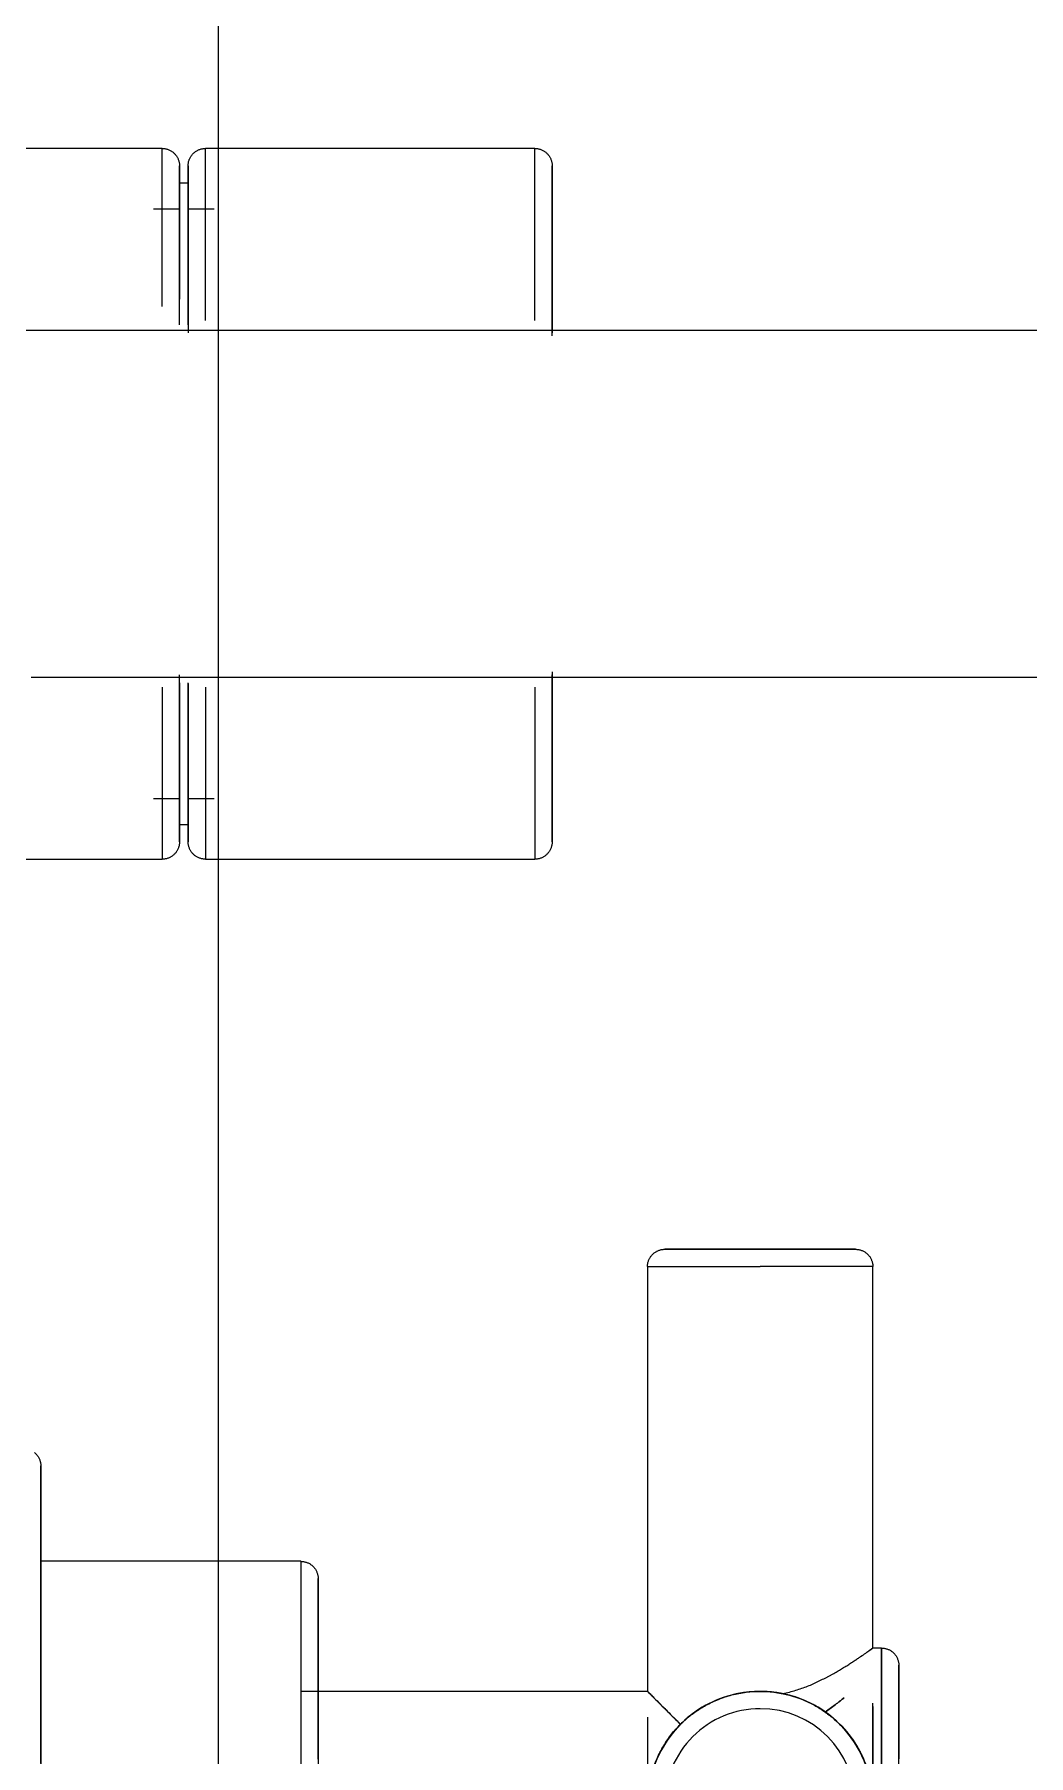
# Model space of a CAD drawing. Header units: millimetres. Extents: x 173236 to 801264, y -94969 to 615039.
# Drawn here: x 636328.7 to 636386.1, y 65586.6 to 65685.8 of the extents above; entities that cross this region are included whole.
import ezdxf

# ---------------------------------------------------------------- set-up
doc = ezdxf.new("R2010")
doc.units = ezdxf.units.MM
doc.header["$MEASUREMENT"] = 0
for name, color, linetype in [('VOX-A-ANNO-GRID-LINE', 254, 'Continuous'), ('VOX-A-ELEV-1-NEAR', 130, 'Continuous'), ('VOX-I- FURN-LAYOUT', 93, 'Continuous')]:
    doc.layers.add(name, color=color, linetype=linetype)

# ---------------------------------------------------------------- blocks, each defined once
blk = doc.blocks.new('dd')
at = {"layer": 'VOX-A-ANNO-GRID-LINE', "transparency": 33554610}
blk.add_line((704415.185, 167519.936), (704415.185, 143590.851), dxfattribs=at)
blk = doc.blocks.new('Shower_columns_15486 - Xref_5A9743C00 - Torture_dwg_H_PIVOT-1495418-First Floor')
for p, q in [((-0.8071, -3.038), (-0.8071, -3.622)), ((0.8071, -3.622), (0.8071, -3.058)), ((-0.4162, -3.622), (-0.8071, -3.622)), ((-0.6693, -3.6024), (-0.6693, -3.6614)), ((0.4484, -3.622), (0.8071, -3.622)), ((0.6693, -3.6614), (0.6693, -3.6024)), ((-0.414, -3.6614), (-0.7677, -3.6614)), ((-0.7283, -3.6614), (-0.7283, -3.6811)), ((-0.7283, -3.6614), (-0.4115, -3.6614)), ((-0.6693, -3.6614), (-0.4068, -3.6614)), ((-0.4068, -3.6614), (-0.6693, -3.6614)), ((0.4068, -3.6614), (0.6693, -3.6614)), ((0.4068, -3.6614), (0.6693, -3.6614)), ((0.4115, -3.6614), (0.7283, -3.6614)), ((0.414, -3.6614), (0.7677, -3.6614)), ((0.7283, -3.6811), (0.7283, -3.6614)), ((-0.7677, -3.6811), (-0.414, -3.6811)), ((-0.4115, -3.6811), (-0.7283, -3.6811)), ((-0.6693, -3.6811), (-0.6693, -3.7402)), ((-0.6693, -3.6811), (-0.4068, -3.6811)), ((-0.6693, -3.6811), (-0.4068, -3.6811)), ((0.6693, -3.6811), (0.4068, -3.6811)), ((0.4068, -3.6811), (0.6693, -3.6811)), ((0.4115, -3.6811), (0.7283, -3.6811)), ((0.414, -3.6811), (0.7677, -3.6811)), ((0.6693, -3.7402), (0.6693, -3.6811)), ((-0.8071, -3.7205), (-0.8071, -4.4685)), ((-0.4162, -3.7205), (-0.8071, -3.7205)), ((0.4162, -3.7205), (0.8071, -3.7205)), ((0.8071, -4.4685), (0.8071, -3.7205)), ((-0.4162, -4.4685), (-0.8071, -4.4685)), ((0.416, -4.4685), (0.8071, -4.4685)), ((-0.414, -4.5079), (-0.7677, -4.5079)), ((0.4138, -4.5079), (0.7677, -4.5079))]:
    blk.add_line(p, q)
at = {"flags": 128}
for points in [[(-0.7677, -3.6614), (-0.7693, -3.6614), (-0.7709, -3.6613), (-0.7724, -3.6611), (-0.774, -3.6609), (-0.7755, -3.6606), (-0.7771, -3.6603), (-0.7786, -3.6599), (-0.7801, -3.6594), (-0.7816, -3.6589), (-0.783, -3.6583), (-0.7845, -3.6577), (-0.7859, -3.657), (-0.7873, -3.6562), (-0.7886, -3.6554), (-0.7899, -3.6545), (-0.7912, -3.6536), (-0.7925, -3.6527), (-0.7937, -3.6516), (-0.7948, -3.6506), (-0.796, -3.6495), (-0.797, -3.6483), (-0.7981, -3.6471), (-0.799, -3.6459), (-0.8, -3.6446), (-0.8008, -3.6433), (-0.8017, -3.642), (-0.8024, -3.6406), (-0.8032, -3.6392), (-0.8038, -3.6378), (-0.8044, -3.6363), (-0.805, -3.6348), (-0.8054, -3.6333), (-0.8059, -3.6318), (-0.8062, -3.6303), (-0.8065, -3.6287), (-0.8068, -3.6272), (-0.8069, -3.6256), (-0.807, -3.624), (-0.8071, -3.6225), (-0.8071, -3.622)], [(0.8071, -3.622), (0.8071, -3.6236), (0.807, -3.6252), (0.8068, -3.6268), (0.8066, -3.6283), (0.8063, -3.6299), (0.806, -3.6314), (0.8056, -3.6329), (0.8051, -3.6344), (0.8046, -3.6359), (0.804, -3.6374), (0.8033, -3.6388), (0.8026, -3.6402), (0.8019, -3.6416), (0.8011, -3.643), (0.8002, -3.6443), (0.7993, -3.6456), (0.7983, -3.6468), (0.7973, -3.648), (0.7963, -3.6492), (0.7951, -3.6503), (0.794, -3.6514), (0.7928, -3.6524), (0.7916, -3.6534), (0.7903, -3.6543), (0.789, -3.6552), (0.7876, -3.656), (0.7863, -3.6568), (0.7849, -3.6575), (0.7834, -3.6581), (0.782, -3.6587), (0.7805, -3.6593), (0.779, -3.6598), (0.7775, -3.6602), (0.776, -3.6605), (0.7744, -3.6608), (0.7729, -3.6611), (0.7713, -3.6613), (0.7697, -3.6614), (0.7681, -3.6614), (0.7677, -3.6614)], [(-0.4078, -3.6614), (-0.4335, -3.6614), (-0.4585, -3.6614), (-0.4827, -3.6614), (-0.5062, -3.6614), (-0.5289, -3.6614), (-0.5507, -3.6614), (-0.5717, -3.6614), (-0.5917, -3.6614), (-0.6108, -3.6614), (-0.6289, -3.6614), (-0.646, -3.6614), (-0.6621, -3.6614), (-0.6771, -3.6614), (-0.691, -3.6614), (-0.7038, -3.6614), (-0.7155, -3.6614), (-0.7261, -3.6614), (-0.7355, -3.6614), (-0.7437, -3.6614), (-0.7507, -3.6614), (-0.7565, -3.6614), (-0.7612, -3.6614), (-0.7646, -3.6614), (-0.7667, -3.6614), (-0.7677, -3.6614)], [(-0.7677, -3.6614), (-0.7671, -3.6614), (-0.7653, -3.6614), (-0.7622, -3.6614), (-0.7579, -3.6614), (-0.7524, -3.6614), (-0.7457, -3.6614), (-0.7378, -3.6614), (-0.7287, -3.6614), (-0.7185, -3.6614), (-0.7071, -3.6614), (-0.6946, -3.6614), (-0.681, -3.6614), (-0.6662, -3.6614), (-0.6505, -3.6614), (-0.6336, -3.6614), (-0.6158, -3.6614), (-0.597, -3.6614), (-0.5772, -3.6614), (-0.5565, -3.6614), (-0.5349, -3.6614), (-0.5124, -3.6614), (-0.4892, -3.6614), (-0.4651, -3.6614), (-0.4403, -3.6614), (-0.4148, -3.6614), (-0.3886, -3.6614)], [(0.4078, -3.6614), (0.4335, -3.6614), (0.4585, -3.6614), (0.4827, -3.6614), (0.5062, -3.6614), (0.5289, -3.6614), (0.5507, -3.6614), (0.5717, -3.6614), (0.5917, -3.6614), (0.6108, -3.6614), (0.6289, -3.6614), (0.646, -3.6614), (0.6621, -3.6614), (0.6771, -3.6614), (0.691, -3.6614), (0.7038, -3.6614), (0.7155, -3.6614), (0.7261, -3.6614), (0.7355, -3.6614), (0.7437, -3.6614), (0.7507, -3.6614), (0.7565, -3.6614), (0.7612, -3.6614), (0.7646, -3.6614), (0.7667, -3.6614), (0.7677, -3.6614)], [(0.7677, -3.6614), (0.7671, -3.6614), (0.7653, -3.6614), (0.7622, -3.6614), (0.7579, -3.6614), (0.7524, -3.6614), (0.7457, -3.6614), (0.7378, -3.6614), (0.7287, -3.6614), (0.7185, -3.6614), (0.7071, -3.6614), (0.6946, -3.6614), (0.681, -3.6614), (0.6662, -3.6614), (0.6505, -3.6614), (0.6336, -3.6614), (0.6158, -3.6614), (0.597, -3.6614), (0.5772, -3.6614), (0.5565, -3.6614), (0.5349, -3.6614), (0.5124, -3.6614), (0.4892, -3.6614), (0.4651, -3.6614)], [(-0.8071, -3.7205), (-0.8071, -3.7189), (-0.807, -3.7173), (-0.8068, -3.7158), (-0.8066, -3.7142), (-0.8063, -3.7127), (-0.806, -3.7111), (-0.8056, -3.7096), (-0.8051, -3.7081), (-0.8046, -3.7066), (-0.804, -3.7051), (-0.8033, -3.7037), (-0.8026, -3.7023), (-0.8019, -3.7009), (-0.8011, -3.6996), (-0.8002, -3.6982), (-0.7993, -3.697), (-0.7983, -3.6957), (-0.7973, -3.6945), (-0.7963, -3.6933), (-0.7951, -3.6922), (-0.794, -3.6912), (-0.7928, -3.6901), (-0.7916, -3.6891), (-0.7903, -3.6882), (-0.789, -3.6873), (-0.7876, -3.6865), (-0.7863, -3.6857), (-0.7849, -3.685), (-0.7834, -3.6844), (-0.782, -3.6838), (-0.7805, -3.6832), (-0.779, -3.6828), (-0.7775, -3.6823), (-0.776, -3.682), (-0.7744, -3.6817), (-0.7729, -3.6814), (-0.7713, -3.6813), (-0.7697, -3.6812), (-0.7681, -3.6811), (-0.7677, -3.6811)], [(-0.4078, -3.6811), (-0.4335, -3.6811), (-0.4585, -3.6811), (-0.4827, -3.6811), (-0.5062, -3.6811), (-0.5289, -3.6811), (-0.5507, -3.6811), (-0.5717, -3.6811), (-0.5917, -3.6811), (-0.6108, -3.6811), (-0.6289, -3.6811), (-0.646, -3.6811), (-0.6621, -3.6811), (-0.6771, -3.6811), (-0.691, -3.6811), (-0.7038, -3.6811), (-0.7155, -3.6811), (-0.7261, -3.6811), (-0.7355, -3.6811), (-0.7437, -3.6811), (-0.7507, -3.6811), (-0.7565, -3.6811), (-0.7612, -3.6811), (-0.7646, -3.6811), (-0.7667, -3.6811), (-0.7677, -3.6811)], [(-0.7677, -3.6811), (-0.7671, -3.6811), (-0.7653, -3.6811), (-0.7622, -3.6811), (-0.7579, -3.6811), (-0.7524, -3.6811), (-0.7457, -3.6811), (-0.7378, -3.6811), (-0.7287, -3.6811), (-0.7185, -3.6811), (-0.7071, -3.6811), (-0.6946, -3.6811), (-0.681, -3.6811), (-0.6662, -3.6811), (-0.6505, -3.6811), (-0.6336, -3.6811), (-0.6158, -3.6811), (-0.597, -3.6811), (-0.5772, -3.6811), (-0.5565, -3.6811), (-0.5349, -3.6811), (-0.5124, -3.6811), (-0.4892, -3.6811), (-0.4651, -3.6811)], [(0.7677, -3.6811), (0.7671, -3.6811), (0.7653, -3.6811), (0.7622, -3.6811), (0.7579, -3.6811), (0.7524, -3.6811), (0.7457, -3.6811), (0.7378, -3.6811), (0.7287, -3.6811), (0.7185, -3.6811), (0.7071, -3.6811), (0.6946, -3.6811), (0.681, -3.6811), (0.6662, -3.6811), (0.6505, -3.6811), (0.6336, -3.6811), (0.6158, -3.6811), (0.597, -3.6811), (0.5772, -3.6811), (0.5565, -3.6811), (0.5349, -3.6811), (0.5124, -3.6811), (0.4892, -3.6811), (0.4651, -3.6811), (0.4403, -3.6811), (0.4148, -3.6811), (0.3886, -3.6811)], [(0.4078, -3.6811), (0.4335, -3.6811), (0.4585, -3.6811), (0.4827, -3.6811), (0.5062, -3.6811), (0.5289, -3.6811), (0.5507, -3.6811), (0.5717, -3.6811), (0.5917, -3.6811), (0.6108, -3.6811), (0.6289, -3.6811), (0.646, -3.6811), (0.6621, -3.6811), (0.6771, -3.6811), (0.691, -3.6811), (0.7038, -3.6811), (0.7155, -3.6811), (0.7261, -3.6811), (0.7355, -3.6811), (0.7437, -3.6811), (0.7507, -3.6811), (0.7565, -3.6811), (0.7612, -3.6811), (0.7646, -3.6811), (0.7667, -3.6811), (0.7677, -3.6811)], [(0.7677, -3.6811), (0.7693, -3.6811), (0.7709, -3.6812), (0.7724, -3.6814), (0.774, -3.6816), (0.7755, -3.6819), (0.7771, -3.6822), (0.7786, -3.6826), (0.7801, -3.6831), (0.7816, -3.6836), (0.783, -3.6842), (0.7845, -3.6849), (0.7859, -3.6856), (0.7873, -3.6863), (0.7886, -3.6871), (0.7899, -3.688), (0.7912, -3.6889), (0.7925, -3.6899), (0.7937, -3.6909), (0.7948, -3.6919), (0.796, -3.693), (0.797, -3.6942), (0.7981, -3.6954), (0.799, -3.6966), (0.8, -3.6979), (0.8008, -3.6992), (0.8017, -3.7005), (0.8024, -3.7019), (0.8032, -3.7033), (0.8038, -3.7048), (0.8044, -3.7062), (0.805, -3.7077), (0.8054, -3.7092), (0.8059, -3.7107), (0.8062, -3.7122), (0.8065, -3.7138), (0.8068, -3.7153), (0.8069, -3.7169), (0.807, -3.7185), (0.8071, -3.72), (0.8071, -3.7205)], [(-0.7677, -4.5079), (-0.7693, -4.5078), (-0.7709, -4.5077), (-0.7724, -4.5076), (-0.774, -4.5074), (-0.7755, -4.5071), (-0.7771, -4.5067), (-0.7786, -4.5063), (-0.7801, -4.5059), (-0.7816, -4.5054), (-0.783, -4.5048), (-0.7845, -4.5041), (-0.7859, -4.5034), (-0.7873, -4.5027), (-0.7886, -4.5019), (-0.7899, -4.501), (-0.7912, -4.5001), (-0.7925, -4.4991), (-0.7937, -4.4981), (-0.7948, -4.497), (-0.796, -4.4959), (-0.797, -4.4948), (-0.7981, -4.4936), (-0.799, -4.4924), (-0.8, -4.4911), (-0.8008, -4.4898), (-0.8017, -4.4884), (-0.8024, -4.4871), (-0.8032, -4.4857), (-0.8038, -4.4842), (-0.8044, -4.4828), (-0.805, -4.4813), (-0.8054, -4.4798), (-0.8059, -4.4783), (-0.8062, -4.4767), (-0.8065, -4.4752), (-0.8068, -4.4736), (-0.8069, -4.4721), (-0.807, -4.4705), (-0.8071, -4.4689), (-0.8071, -4.4685)], [(0.8071, -4.4685), (0.8071, -4.4701), (0.807, -4.4717), (0.8068, -4.4732), (0.8066, -4.4748), (0.8063, -4.4763), (0.806, -4.4779), (0.8056, -4.4794), (0.8051, -4.4809), (0.8046, -4.4824), (0.804, -4.4838), (0.8033, -4.4853), (0.8026, -4.4867), (0.8019, -4.4881), (0.8011, -4.4894), (0.8002, -4.4907), (0.7993, -4.492), (0.7983, -4.4933), (0.7973, -4.4945), (0.7963, -4.4956), (0.7951, -4.4967), (0.794, -4.4978), (0.7928, -4.4988), (0.7916, -4.4998), (0.7903, -4.5008), (0.789, -4.5016), (0.7876, -4.5025), (0.7863, -4.5032), (0.7849, -4.5039), (0.7834, -4.5046), (0.782, -4.5052), (0.7805, -4.5057), (0.779, -4.5062), (0.7775, -4.5066), (0.776, -4.507), (0.7744, -4.5073), (0.7729, -4.5075), (0.7713, -4.5077), (0.7697, -4.5078), (0.7681, -4.5079), (0.7677, -4.5079)], [(-0.3815, -4.5079), (-0.4078, -4.5079), (-0.4335, -4.5079), (-0.4585, -4.5079), (-0.4827, -4.5079), (-0.5062, -4.5079), (-0.5289, -4.5079), (-0.5507, -4.5079), (-0.5717, -4.5079), (-0.5917, -4.5079), (-0.6108, -4.5079), (-0.6289, -4.5079), (-0.646, -4.5079), (-0.6621, -4.5079), (-0.6771, -4.5079), (-0.691, -4.5079), (-0.7038, -4.5079), (-0.7155, -4.5079), (-0.7261, -4.5079), (-0.7355, -4.5079), (-0.7437, -4.5079), (-0.7507, -4.5079), (-0.7565, -4.5079), (-0.7612, -4.5079), (-0.7646, -4.5079), (-0.7667, -4.5079), (-0.7677, -4.5079)], [(-0.7677, -4.5079), (-0.7671, -4.5079), (-0.7653, -4.5079), (-0.7622, -4.5079), (-0.7579, -4.5079), (-0.7524, -4.5079), (-0.7457, -4.5079), (-0.7378, -4.5079), (-0.7287, -4.5079), (-0.7185, -4.5079), (-0.7071, -4.5079), (-0.6946, -4.5079), (-0.681, -4.5079), (-0.6662, -4.5079), (-0.6505, -4.5079), (-0.6336, -4.5079), (-0.6158, -4.5079), (-0.597, -4.5079), (-0.5772, -4.5079), (-0.5565, -4.5079), (-0.5349, -4.5079), (-0.5124, -4.5079), (-0.4892, -4.5079), (-0.4651, -4.5079), (-0.4403, -4.5079), (-0.4148, -4.5079), (-0.3886, -4.5079)], [(0.3815, -4.5079), (0.4078, -4.5079), (0.4335, -4.5079), (0.4585, -4.5079), (0.4827, -4.5079), (0.5062, -4.5079), (0.5289, -4.5079), (0.5507, -4.5079), (0.5717, -4.5079), (0.5917, -4.5079), (0.6108, -4.5079), (0.6289, -4.5079), (0.646, -4.5079), (0.6621, -4.5079), (0.6771, -4.5079), (0.691, -4.5079), (0.7038, -4.5079), (0.7155, -4.5079), (0.7261, -4.5079), (0.7355, -4.5079), (0.7437, -4.5079), (0.7507, -4.5079), (0.7565, -4.5079), (0.7612, -4.5079), (0.7646, -4.5079), (0.7667, -4.5079), (0.7677, -4.5079)], [(0.7677, -4.5079), (0.7671, -4.5079), (0.7653, -4.5079), (0.7622, -4.5079), (0.7579, -4.5079), (0.7524, -4.5079), (0.7457, -4.5079), (0.7378, -4.5079), (0.7287, -4.5079), (0.7185, -4.5079), (0.7071, -4.5079), (0.6946, -4.5079), (0.681, -4.5079), (0.6662, -4.5079), (0.6505, -4.5079), (0.6336, -4.5079), (0.6158, -4.5079), (0.597, -4.5079), (0.5772, -4.5079), (0.5565, -4.5079), (0.5349, -4.5079), (0.5124, -4.5079), (0.4892, -4.5079), (0.4651, -4.5079), (0.4403, -4.5079), (0.4148, -4.5079), (0.3886, -4.5079)]]:
    blk.add_lwpolyline(points, dxfattribs=at)
blk = doc.blocks.new('Shower_columns_15486 - Xref_5A9743C00 - Torture_dwg_J_VALVE LEFT-1495422-First Floor')
for p, q in [((0.5512, -3.3465), (-0.1383, -3.3465)), ((0.7677, -3.3465), (0, -3.3465)), ((0.7677, -3.3465), (0.5429, -3.3465)), ((0.5512, -3.937), (0.5512, -3.3465)), ((0.5512, -3.937), (0, -3.937)), ((0.2559, -4.7244), (0.2559, -3.937)), ((0.5118, -3.9764), (0, -3.9764)), ((0.1603, -3.9764), (0.2559, -3.9764)), ((0.5118, -3.9764), (0.2699, -3.9764)), ((0.1969, -4.7244), (0, -4.7244)), ((1.2205, -4.7244), (0.2559, -4.7244)), ((1.2205, -4.7244), (1.2205, -4.9803)), ((1.2598, -4.9803), (1.2598, -4.7638)), ((1.2598, -4.9803), (1.2598, -4.7638)), ((1.2205, -5.2362), (1.2205, -4.9803)), ((1.2598, -4.9803), (1.2598, -5.1678)), ((1.2598, -4.9803), (1.2598, -5.1678)), ((0, -5.2362), (0.229, -5.2362)), ((0.2088, -5.2362), (0, -5.2362)), ((0, -5.2362), (0.2088, -5.2362)), ((0.3543, -5.2362), (1.2205, -5.2362)), ((0.3543, -5.2559), (0.3543, -5.2362)), ((0.3543, -5.2559), (0, -5.2559)), ((0, -5.2559), (0.3543, -5.2559)), ((0, -5.2953), (0.315, -5.2953)), ((0, -5.2953), (0.315, -5.2953))]:
    blk.add_line(p, q)
at = {"flags": 128}
for points in [[(0.7983, -3.3318), (0.7973, -3.333), (0.7963, -3.3342), (0.7951, -3.3353), (0.794, -3.3364), (0.7928, -3.3374), (0.7916, -3.3384), (0.7903, -3.3393), (0.789, -3.3402), (0.7876, -3.341), (0.7863, -3.3418), (0.7849, -3.3425), (0.7834, -3.3432), (0.782, -3.3438), (0.7805, -3.3443), (0.779, -3.3448), (0.7775, -3.3452), (0.776, -3.3456), (0.7744, -3.3459), (0.7729, -3.3461), (0.7713, -3.3463), (0.7697, -3.3464), (0.7681, -3.3465), (0.7677, -3.3465)], [(0.0919, -3.3465), (0.1223, -3.3465), (0.1525, -3.3465), (0.1825, -3.3465), (0.2122, -3.3465), (0.2415, -3.3465), (0.2704, -3.3465), (0.299, -3.3465), (0.327, -3.3465), (0.3545, -3.3465), (0.3815, -3.3465), (0.4078, -3.3465), (0.4335, -3.3465), (0.4585, -3.3465), (0.4827, -3.3465), (0.5062, -3.3465), (0.5289, -3.3465), (0.5507, -3.3465), (0.5717, -3.3465), (0.5917, -3.3465), (0.6108, -3.3465), (0.6289, -3.3465), (0.646, -3.3465), (0.6621, -3.3465), (0.6771, -3.3465), (0.691, -3.3465), (0.7038, -3.3465), (0.7155, -3.3465), (0.7261, -3.3465), (0.7355, -3.3465), (0.7437, -3.3465), (0.7507, -3.3465), (0.7565, -3.3465), (0.7612, -3.3465), (0.7646, -3.3465), (0.7667, -3.3465), (0.7677, -3.3465)], [(0.7677, -3.3465), (0.7671, -3.3465), (0.7653, -3.3465), (0.7622, -3.3465), (0.7579, -3.3465), (0.7524, -3.3465), (0.7457, -3.3465), (0.7378, -3.3465), (0.7287, -3.3465), (0.7185, -3.3465), (0.7071, -3.3465), (0.6946, -3.3465), (0.681, -3.3465), (0.6662, -3.3465), (0.6505, -3.3465), (0.6336, -3.3465), (0.6158, -3.3465), (0.597, -3.3465), (0.5772, -3.3465), (0.5565, -3.3465), (0.5349, -3.3465), (0.5124, -3.3465)], [(0.5512, -3.937), (0.5511, -3.9386), (0.5511, -3.9402), (0.5509, -3.9417), (0.5507, -3.9433), (0.5504, -3.9448), (0.5501, -3.9464), (0.5496, -3.9479), (0.5492, -3.9494), (0.5487, -3.9509), (0.5481, -3.9523), (0.5474, -3.9538), (0.5467, -3.9552), (0.546, -3.9566), (0.5452, -3.9579), (0.5443, -3.9592), (0.5434, -3.9605), (0.5424, -3.9618), (0.5414, -3.963), (0.5403, -3.9641), (0.5392, -3.9653), (0.5381, -3.9663), (0.5369, -3.9674), (0.5357, -3.9683), (0.5344, -3.9693), (0.5331, -3.9701), (0.5317, -3.971), (0.5304, -3.9717), (0.529, -3.9724), (0.5275, -3.9731), (0.5261, -3.9737), (0.5246, -3.9742), (0.5231, -3.9747), (0.5216, -3.9751), (0.52, -3.9755), (0.5185, -3.9758), (0.5169, -3.976), (0.5154, -3.9762), (0.5138, -3.9763), (0.5122, -3.9764), (0.5118, -3.9764)], [(0.1017, -3.9764), (0.1217, -3.9764), (0.1414, -3.9764), (0.161, -3.9764), (0.1803, -3.9764), (0.1993, -3.9764), (0.218, -3.9764), (0.2363, -3.9764), (0.2543, -3.9764), (0.2719, -3.9764), (0.289, -3.9764), (0.3057, -3.9764), (0.3218, -3.9764), (0.3375, -3.9764), (0.3526, -3.9764), (0.3672, -3.9764), (0.3811, -3.9764), (0.3945, -3.9764), (0.4072, -3.9764), (0.4193, -3.9764), (0.4307, -3.9764), (0.4414, -3.9764), (0.4514, -3.9764), (0.4607, -3.9764), (0.4692, -3.9764), (0.477, -3.9764), (0.4841, -3.9764), (0.4903, -3.9764), (0.4958, -3.9764), (0.5005, -3.9764), (0.5044, -3.9764), (0.5074, -3.9764), (0.5097, -3.9764), (0.5112, -3.9764), (0.5118, -3.9764)], [(0.5118, -3.9764), (0.5114, -3.9764), (0.5102, -3.9764), (0.5081, -3.9764), (0.5053, -3.9764), (0.5016, -3.9764), (0.4971, -3.9764), (0.4919, -3.9764), (0.4858, -3.9764), (0.479, -3.9764), (0.4714, -3.9764), (0.4631, -3.9764), (0.454, -3.9764), (0.4442, -3.9764), (0.4336, -3.9764), (0.4224, -3.9764), (0.4105, -3.9764), (0.398, -3.9764), (0.3848, -3.9764), (0.371, -3.9764), (0.3566, -3.9764), (0.3416, -3.9764), (0.3261, -3.9764), (0.3101, -3.9764), (0.2935, -3.9764), (0.2765, -3.9764), (0.2591, -3.9764)], [(0.2559, -4.9803), (0.2557, -4.9701), (0.2551, -4.9599), (0.2541, -4.9497), (0.2526, -4.9395), (0.2508, -4.9295), (0.2486, -4.9195), (0.2459, -4.9096), (0.2429, -4.8998), (0.2395, -4.8902), (0.2357, -4.8807), (0.2315, -4.8713), (0.227, -4.8621), (0.2221, -4.8532), (0.2168, -4.8444), (0.2112, -4.8358), (0.2053, -4.8275), (0.199, -4.8194), (0.1924, -4.8116), (0.1855, -4.804), (0.1783, -4.7967), (0.1708, -4.7898), (0.1631, -4.7831), (0.155, -4.7767), (0.1468, -4.7707), (0.1383, -4.765), (0.1295, -4.7596), (0.1206, -4.7546), (0.1115, -4.75), (0.1022, -4.7457)], [(1.2205, -4.7244), (1.222, -4.7244), (1.2236, -4.7245), (1.2252, -4.7247), (1.2267, -4.7249), (1.2283, -4.7252), (1.2298, -4.7255), (1.2314, -4.7259), (1.2329, -4.7264), (1.2343, -4.7269), (1.2358, -4.7275), (1.2372, -4.7282), (1.2387, -4.7289), (1.24, -4.7296), (1.2414, -4.7304), (1.2427, -4.7313), (1.244, -4.7322), (1.2452, -4.7332), (1.2464, -4.7342), (1.2476, -4.7352), (1.2487, -4.7364), (1.2498, -4.7375), (1.2508, -4.7387), (1.2518, -4.7399), (1.2527, -4.7412), (1.2536, -4.7425), (1.2544, -4.7438), (1.2552, -4.7452), (1.2559, -4.7466), (1.2566, -4.7481), (1.2572, -4.7495), (1.2577, -4.751), (1.2582, -4.7525), (1.2586, -4.754), (1.259, -4.7555), (1.2593, -4.7571), (1.2595, -4.7586), (1.2597, -4.7602), (1.2598, -4.7618), (1.2598, -4.7634), (1.2598, -4.7638)], [(1.2598, -4.9803), (1.2598, -4.9717), (1.2598, -4.963), (1.2598, -4.9544), (1.2598, -4.9458), (1.2598, -4.9373), (1.2598, -4.9288), (1.2598, -4.9205), (1.2598, -4.9122), (1.2598, -4.904), (1.2598, -4.896), (1.2598, -4.8881), (1.2598, -4.8803), (1.2598, -4.8727), (1.2598, -4.8653), (1.2598, -4.858), (1.2598, -4.851), (1.2598, -4.8442), (1.2598, -4.8375), (1.2598, -4.8311), (1.2598, -4.825), (1.2598, -4.8191), (1.2598, -4.8134), (1.2598, -4.808), (1.2598, -4.8029), (1.2598, -4.7981), (1.2598, -4.7936), (1.2598, -4.7893), (1.2598, -4.7854), (1.2598, -4.7818), (1.2598, -4.7785), (1.2598, -4.7755), (1.2598, -4.7729), (1.2598, -4.7706), (1.2598, -4.7686), (1.2598, -4.7669), (1.2598, -4.7656), (1.2598, -4.7647), (1.2598, -4.7641), (1.2598, -4.7638)], [(1.2598, -4.7638), (1.2598, -4.764), (1.2598, -4.7645), (1.2598, -4.7653), (1.2598, -4.7665), (1.2598, -4.7681), (1.2598, -4.77), (1.2598, -4.7722), (1.2598, -4.7748), (1.2598, -4.7777), (1.2598, -4.7809), (1.2598, -4.7844), (1.2598, -4.7882), (1.2598, -4.7924), (1.2598, -4.7969), (1.2598, -4.8016), (1.2598, -4.8066), (1.2598, -4.8119), (1.2598, -4.8175), (1.2598, -4.8234), (1.2598, -4.8295), (1.2598, -4.8358), (1.2598, -4.8423), (1.2598, -4.8491), (1.2598, -4.8561), (1.2598, -4.8633), (1.2598, -4.8707), (1.2598, -4.8783), (1.2598, -4.886), (1.2598, -4.8938), (1.2598, -4.9019), (1.2598, -4.91), (1.2598, -4.9182), (1.2598, -4.9266), (1.2598, -4.935), (1.2598, -4.9435), (1.2598, -4.9521), (1.2598, -4.9607), (1.2598, -4.9693), (1.2598, -4.978), (1.2598, -4.9803)], [(0.1065, -5.213), (0.1157, -5.2086), (0.1247, -5.2038), (0.1336, -5.1986), (0.1422, -5.1931), (0.1506, -5.1872), (0.1588, -5.181), (0.1667, -5.1745), (0.1743, -5.1677), (0.1816, -5.1606), (0.1887, -5.1532), (0.1955, -5.1455), (0.2019, -5.1375), (0.208, -5.1293), (0.2138, -5.1209), (0.2193, -5.1122), (0.2244, -5.1034), (0.2291, -5.0943), (0.2335, -5.085), (0.2375, -5.0756), (0.2411, -5.066), (0.2444, -5.0563), (0.2472, -5.0465), (0.2496, -5.0366), (0.2517, -5.0265), (0.2533, -5.0164), (0.2546, -5.0063), (0.2554, -4.9961), (0.2558, -4.9858), (0.2559, -4.9803)], [(1.2598, -4.9803), (1.2598, -4.989), (1.2598, -4.9976), (1.2598, -5.0062), (1.2598, -5.0148), (1.2598, -5.0233), (1.2598, -5.0318), (1.2598, -5.0402), (1.2598, -5.0484), (1.2598, -5.0566), (1.2598, -5.0646), (1.2598, -5.0725), (1.2598, -5.0803), (1.2598, -5.0879), (1.2598, -5.0953), (1.2598, -5.1026), (1.2598, -5.1096), (1.2598, -5.1165), (1.2598, -5.1231), (1.2598, -5.1295), (1.2598, -5.1356), (1.2598, -5.1416), (1.2598, -5.1472), (1.2598, -5.1526), (1.2598, -5.1577), (1.2598, -5.1625), (1.2598, -5.1671), (1.2598, -5.1713), (1.2598, -5.1752), (1.2598, -5.1788), (1.2598, -5.1821), (1.2598, -5.1851), (1.2598, -5.1878), (1.2598, -5.1901), (1.2598, -5.1921), (1.2598, -5.1937), (1.2598, -5.195), (1.2598, -5.196), (1.2598, -5.1966), (1.2598, -5.1968)], [(1.2598, -5.1969), (1.2598, -5.1967), (1.2598, -5.1962), (1.2598, -5.1953), (1.2598, -5.1941), (1.2598, -5.1925), (1.2598, -5.1906), (1.2598, -5.1884), (1.2598, -5.1859), (1.2598, -5.183), (1.2598, -5.1798), (1.2598, -5.1762), (1.2598, -5.1724), (1.2598, -5.1682), (1.2598, -5.1638), (1.2598, -5.159), (1.2598, -5.154), (1.2598, -5.1487), (1.2598, -5.1431), (1.2598, -5.1373), (1.2598, -5.1312), (1.2598, -5.1248), (1.2598, -5.1183), (1.2598, -5.1115), (1.2598, -5.1045), (1.2598, -5.0973), (1.2598, -5.0899), (1.2598, -5.0824), (1.2598, -5.0747), (1.2598, -5.0668), (1.2598, -5.0588), (1.2598, -5.0506), (1.2598, -5.0424), (1.2598, -5.0341), (1.2598, -5.0256), (1.2598, -5.0171), (1.2598, -5.0086), (1.2598, -4.9999), (1.2598, -4.9913), (1.2598, -4.9827), (1.2598, -4.9803)], [(1.2598, -5.1969), (1.2598, -5.1984), (1.2597, -5.2), (1.2596, -5.2016), (1.2593, -5.2031), (1.2591, -5.2047), (1.2587, -5.2062), (1.2583, -5.2077), (1.2578, -5.2092), (1.2573, -5.2107), (1.2567, -5.2122), (1.2561, -5.2136), (1.2554, -5.215), (1.2546, -5.2164), (1.2538, -5.2178), (1.253, -5.2191), (1.2521, -5.2204), (1.2511, -5.2216), (1.2501, -5.2228), (1.249, -5.224), (1.2479, -5.2251), (1.2468, -5.2262), (1.2456, -5.2272), (1.2443, -5.2282), (1.2431, -5.2291), (1.2417, -5.23), (1.2404, -5.2308), (1.239, -5.2316), (1.2376, -5.2323), (1.2362, -5.2329), (1.2347, -5.2335), (1.2333, -5.2341), (1.2318, -5.2346), (1.2302, -5.235), (1.2287, -5.2353), (1.2272, -5.2356), (1.2256, -5.2359), (1.224, -5.2361), (1.2225, -5.2362), (1.2209, -5.2362), (1.2205, -5.2362)], [(0.2215, -5.2362), (0.1476, -5.2362), (0.0738, -5.2362), (0, -5.2362)], [(0, -5.2362), (0.0738, -5.2362), (0.1476, -5.2362), (0.2215, -5.2362)], [(0, -5.2362), (0.0738, -5.2362), (0.1476, -5.2362), (0.2215, -5.2362)], [(0.2215, -5.2362), (0.1476, -5.2362), (0.0738, -5.2362), (0, -5.2362)], [(0.3543, -5.2559), (0.3543, -5.2575), (0.3542, -5.2591), (0.354, -5.2606), (0.3538, -5.2622), (0.3535, -5.2637), (0.3532, -5.2653), (0.3528, -5.2668), (0.3523, -5.2683), (0.3518, -5.2698), (0.3512, -5.2712), (0.3506, -5.2727), (0.3499, -5.2741), (0.3491, -5.2755), (0.3483, -5.2768), (0.3475, -5.2781), (0.3465, -5.2794), (0.3456, -5.2807), (0.3446, -5.2819), (0.3435, -5.283), (0.3424, -5.2841), (0.3412, -5.2852), (0.34, -5.2862), (0.3388, -5.2872), (0.3375, -5.2882), (0.3362, -5.289), (0.3349, -5.2899), (0.3335, -5.2906), (0.3321, -5.2913), (0.3307, -5.292), (0.3292, -5.2926), (0.3277, -5.2931), (0.3262, -5.2936), (0.3247, -5.294), (0.3232, -5.2944), (0.3217, -5.2947), (0.3201, -5.2949), (0.3185, -5.2951), (0.317, -5.2952), (0.3154, -5.2953), (0.315, -5.2953)], [(0.0991, -5.2953), (0.111, -5.2953), (0.1227, -5.2953), (0.1342, -5.2953), (0.1454, -5.2953), (0.1565, -5.2953), (0.1673, -5.2953), (0.1778, -5.2953), (0.1881, -5.2953), (0.198, -5.2953), (0.2077, -5.2953), (0.217, -5.2953), (0.2259, -5.2953), (0.2345, -5.2953), (0.2428, -5.2953), (0.2506, -5.2953), (0.258, -5.2953), (0.265, -5.2953), (0.2716, -5.2953), (0.2778, -5.2953), (0.2835, -5.2953), (0.2888, -5.2953), (0.2936, -5.2953), (0.2979, -5.2953), (0.3017, -5.2953), (0.3051, -5.2953), (0.308, -5.2953), (0.3104, -5.2953), (0.3123, -5.2953), (0.3137, -5.2953), (0.3146, -5.2953), (0.3149, -5.2953)], [(0.315, -5.2953), (0.3147, -5.2953), (0.314, -5.2953), (0.3127, -5.2953), (0.3109, -5.2953), (0.3087, -5.2953), (0.3059, -5.2953), (0.3027, -5.2953), (0.299, -5.2953), (0.2948, -5.2953), (0.2901, -5.2953), (0.285, -5.2953), (0.2794, -5.2953), (0.2733, -5.2953), (0.2669, -5.2953), (0.2599, -5.2953), (0.2526, -5.2953), (0.2449, -5.2953), (0.2368, -5.2953), (0.2283, -5.2953), (0.2194, -5.2953), (0.2102, -5.2953), (0.2007, -5.2953), (0.1908, -5.2953), (0.1806, -5.2953), (0.1702, -5.2953), (0.1594, -5.2953), (0.1484, -5.2953), (0.1372, -5.2953), (0.1258, -5.2953), (0.1141, -5.2953), (0.1023, -5.2953)]]:
    blk.add_lwpolyline(points, dxfattribs=at)
for radius, start, end in [(0.2559, 360, 90), (0.2559, 0.7824, 89.3797), (0.2165, 360, 90), (0.2165, 180, 0), (0.2559, 270, 360), (0.2559, 270, 358.8807)]:
    blk.add_arc((0, -4.9803), radius, start, end)
for points, knots in [([(0, -4.7244), (0.0123, -4.7247), (0.0306, -4.7261), (0.054, -4.7302), (0.071, -4.7342), (0.0874, -4.7395), (0.1085, -4.7482), (0.133, -4.761), (0.159, -4.7785), (0.174, -4.7921), (0.181, -4.7994)], [0, 0, 0, 0, 0.166667, 0.25, 0.333333, 0.416667, 0.5, 0.666667, 0.833333, 1, 1, 1, 1]), ([(0.2559, -4.7244), (0.2557, -4.7244), (0.253, -4.7274), (0.2437, -4.7366), (0.236, -4.7443), (0.229, -4.7514), (0.2212, -4.7591), (0.2062, -4.7741), (0.1916, -4.7889), (0.181, -4.7994)], [0, 0, 0, 0, 0.25, 0.375, 0.5, 0.5625, 0.625, 0.75, 1, 1, 1, 1]), ([(0.2559, -4.7244), (0.2559, -4.7247), (0.2546, -4.7261), (0.2504, -4.7302), (0.2461, -4.7342), (0.2407, -4.7395), (0.2322, -4.7482), (0.2194, -4.761), (0.2013, -4.7785), (0.1879, -4.7921), (0.181, -4.7994)], [0, 0, 0, 0, 0.166667, 0.25, 0.333333, 0.416667, 0.5, 0.666667, 0.833333, 1, 1, 1, 1]), ([(0.181, -4.7994), (0.1877, -4.8058), (0.2004, -4.8198), (0.2142, -4.8397), (0.2243, -4.8571), (0.2315, -4.8708), (0.2379, -4.8852), (0.245, -4.9052), (0.2519, -4.9319), (0.2563, -4.9654), (0.2559, -4.9989), (0.2528, -5.0213), (0.2505, -5.0324)], [0, 0, 0, 0, 0.125, 0.25, 0.3125, 0.375, 0.4375, 0.5, 0.625, 0.75, 0.875, 1, 1, 1, 1]), ([(0.2028, -5.1364), (0.2085, -5.1289), (0.2192, -5.1135), (0.2371, -5.0799), (0.246, -5.0521), (0.2505, -5.0324)], [0.6666667, 0.6666667, 0.6666667, 0.6666667, 0.75, 0.8333333, 1, 1, 1, 1]), ([(0.2505, -5.0324), (0.2461, -5.0521), (0.2372, -5.0798), (0.2193, -5.1133), (0.2086, -5.1288), (0.2029, -5.1363)], [0, 0, 0, 0, 0.1666667, 0.25, 0.3333333, 0.3333333, 0.3333333, 0.3333333]), ([(0.2505, -5.0324), (0.2529, -5.0421), (0.2569, -5.0565), (0.2628, -5.0748), (0.2676, -5.0881), (0.2729, -5.1009), (0.2787, -5.1132), (0.2837, -5.1231), (0.2876, -5.1307), (0.2905, -5.1364), (0.2935, -5.1419), (0.2975, -5.1491), (0.3025, -5.1578), (0.3085, -5.1676), (0.3142, -5.177), (0.3197, -5.1858), (0.3251, -5.194), (0.3303, -5.2016), (0.3349, -5.2086), (0.3391, -5.2149), (0.3444, -5.2223), (0.3517, -5.2325), (0.3541, -5.2362), (0.3543, -5.2362)], [0, 0, 0, 0, 0.083333, 0.125, 0.166667, 0.208333, 0.25, 0.291667, 0.3125, 0.333333, 0.354167, 0.375, 0.416667, 0.458333, 0.5, 0.541667, 0.583333, 0.625, 0.666667, 0.708333, 0.75, 0.833333, 1, 1, 1, 1]), ([(0, -5.2362), (0.0188, -5.2362), (0.0475, -5.2331), (0.08, -5.2237), (0.0983, -5.2167), (0.1119, -5.2106), (0.1253, -5.2036), (0.1427, -5.1931), (0.1723, -5.1716), (0.1955, -5.1471), (0.2088, -5.1283)], [0, 0, 0, 0, 0.25, 0.375, 0.4375, 0.5, 0.5625, 0.625, 0.75, 1, 1, 1, 1]), ([(0.2088, -5.1283), (0.1955, -5.1471), (0.1723, -5.1716), (0.1427, -5.1931), (0.1253, -5.2036), (0.1119, -5.2106), (0.0983, -5.2167), (0.08, -5.2237), (0.0475, -5.2331), (0.0188, -5.2362), (0, -5.2362)], [0, 0, 0, 0, 0.25, 0.375, 0.4375, 0.5, 0.5625, 0.625, 0.75, 1, 1, 1, 1]), ([(0.2408, -5.1708), (0.2383, -5.1676), (0.2333, -5.1609), (0.2227, -5.147), (0.2145, -5.1359), (0.2088, -5.1283)], [0.75, 0.75, 0.75, 0.75, 0.8125, 0.875, 1, 1, 1, 1]), ([(0, -5.2362), (0.0111, -5.2362), (0.033, -5.2348), (0.0594, -5.2296), (0.0798, -5.2236), (0.0946, -5.2183), (0.1089, -5.2121), (0.1203, -5.2063), (0.1291, -5.2013), (0.1377, -5.1961), (0.148, -5.1892), (0.1598, -5.1804), (0.1672, -5.1741), (0.1708, -5.1708)], [0, 0, 0, 0, 0.125, 0.25, 0.3125, 0.375, 0.4375, 0.5, 0.53125, 0.5625, 0.625, 0.6875, 0.75, 0.75, 0.75, 0.75]), ([(0.1708, -5.1709), (0.1672, -5.1741), (0.1598, -5.1804), (0.148, -5.1893), (0.1356, -5.1975), (0.1225, -5.2051), (0.1088, -5.2121), (0.0945, -5.2183), (0.0797, -5.2237), (0.0593, -5.2296), (0.0329, -5.2348), (0.011, -5.2362), (0, -5.2362)], [0.25, 0.25, 0.25, 0.25, 0.3125, 0.375, 0.4375, 0.5, 0.5625, 0.625, 0.6875, 0.75, 0.875, 1, 1, 1, 1])]:
    blk.add_open_spline(points, degree=3, knots=knots)
for points in [[(0.181, -4.7994), (0.1705, -4.7887), (0.1588, -4.779), (0.1458, -4.77)], [(0.2167, -4.8442), (0.2115, -4.8357), (0.2004, -4.8198), (0.1877, -4.8058), (0.181, -4.7994)], [(0.2088, -5.1283), (0.2145, -5.1359), (0.2255, -5.1507), (0.2358, -5.1644), (0.2409, -5.1709)], [(0.1639, -5.1768), (0.1494, -5.1889), (0.1174, -5.2102), (0.0611, -5.2313), (0.0208, -5.236), (0, -5.2362)], [(0, -5.2362), (0.0207, -5.236), (0.0609, -5.2314), (0.1173, -5.2103), (0.1493, -5.189), (0.1638, -5.1769)], [(0.3348, -5.2084), (0.3408, -5.2173), (0.3507, -5.2313), (0.3543, -5.236), (0.3543, -5.2362)]]:
    blk.add_open_spline(points, degree=3)
blk = doc.blocks.new('Shower_columns_15486 - Xref_5A9743C00 - Torture_dwg-1495417-First Floor')
for name, p in [('Shower_columns_15486 - Xref_5A9743C00 - Torture_dwg_J_VALVE LEFT-1495422-First Floor', (-2.9528, 0)), ('Shower_columns_15486 - Xref_5A9743C00 - Torture_dwg_H_PIVOT-1495418-First Floor', (0, 0))]:
    blk.add_blockref(name, p)
blk = doc.blocks.new('SHOWER')
at = {"layer": 'VOX-I- FURN-LAYOUT'}
for p, q in [((1023026.953, 209113.962), (1023026.953, 208813.962)), ((1023046.953, 208813.962), (1023046.953, 209113.962))]:
    blk.add_line(p, q, dxfattribs=at)
at = {"layer": 'VOX-I- FURN-LAYOUT', "flags": 128}
for points in [[(1023026.953, 208813.962), (1023026.953, 208811.963), (1023026.953, 208809.966), (1023026.953, 208807.977), (1023026.953, 208805.996), (1023026.953, 208804.029), (1023026.953, 208802.077), (1023026.953, 208800.144), (1023026.953, 208798.234), (1023026.953, 208796.349), (1023026.953, 208794.491), (1023026.953, 208792.665), (1023026.953, 208790.873), (1023026.953, 208789.118)], [(1023046.953, 208790.396), (1023046.953, 208792.178), (1023046.953, 208793.995), (1023046.953, 208795.844), (1023046.953, 208797.722), (1023046.953, 208799.626), (1023046.953, 208801.553), (1023046.953, 208803.5), (1023046.953, 208805.464), (1023046.953, 208807.441), (1023046.953, 208809.429), (1023046.953, 208811.424), (1023046.953, 208813.422), (1023046.953, 208813.962)]]:
    blk.add_lwpolyline(points, dxfattribs=at)
at = {"layer": 'VOX-I- FURN-LAYOUT', "xscale": 25.4, "yscale": 25.4, "zscale": 25.4, "rotation": 180}
blk.add_blockref('Shower_columns_15486 - Xref_5A9743C00 - Torture_dwg-1495417-First Floor', (1023036.953, 208705.962), dxfattribs=at)
blk = doc.blocks.new('1ST FLOOR FURNITURE')
at = {"rotation": 270}
blk.add_blockref('SHOWER', (428515.236, 1191662.588), dxfattribs=at)

msp = doc.modelspace()

# ---------------------------------------------------------------- block references
at = {"layer": 'VOX-A-ANNO-GRID-LINE'}
msp.add_blockref('dd', (-68075.857, -91301.909), dxfattribs=at)
at = {"layer": 'VOX-A-ELEV-1-NEAR'}
msp.add_blockref('1ST FLOOR FURNITURE', (-977.094, -102966.876), dxfattribs=at)

doc.saveas('drawing.dxf')
